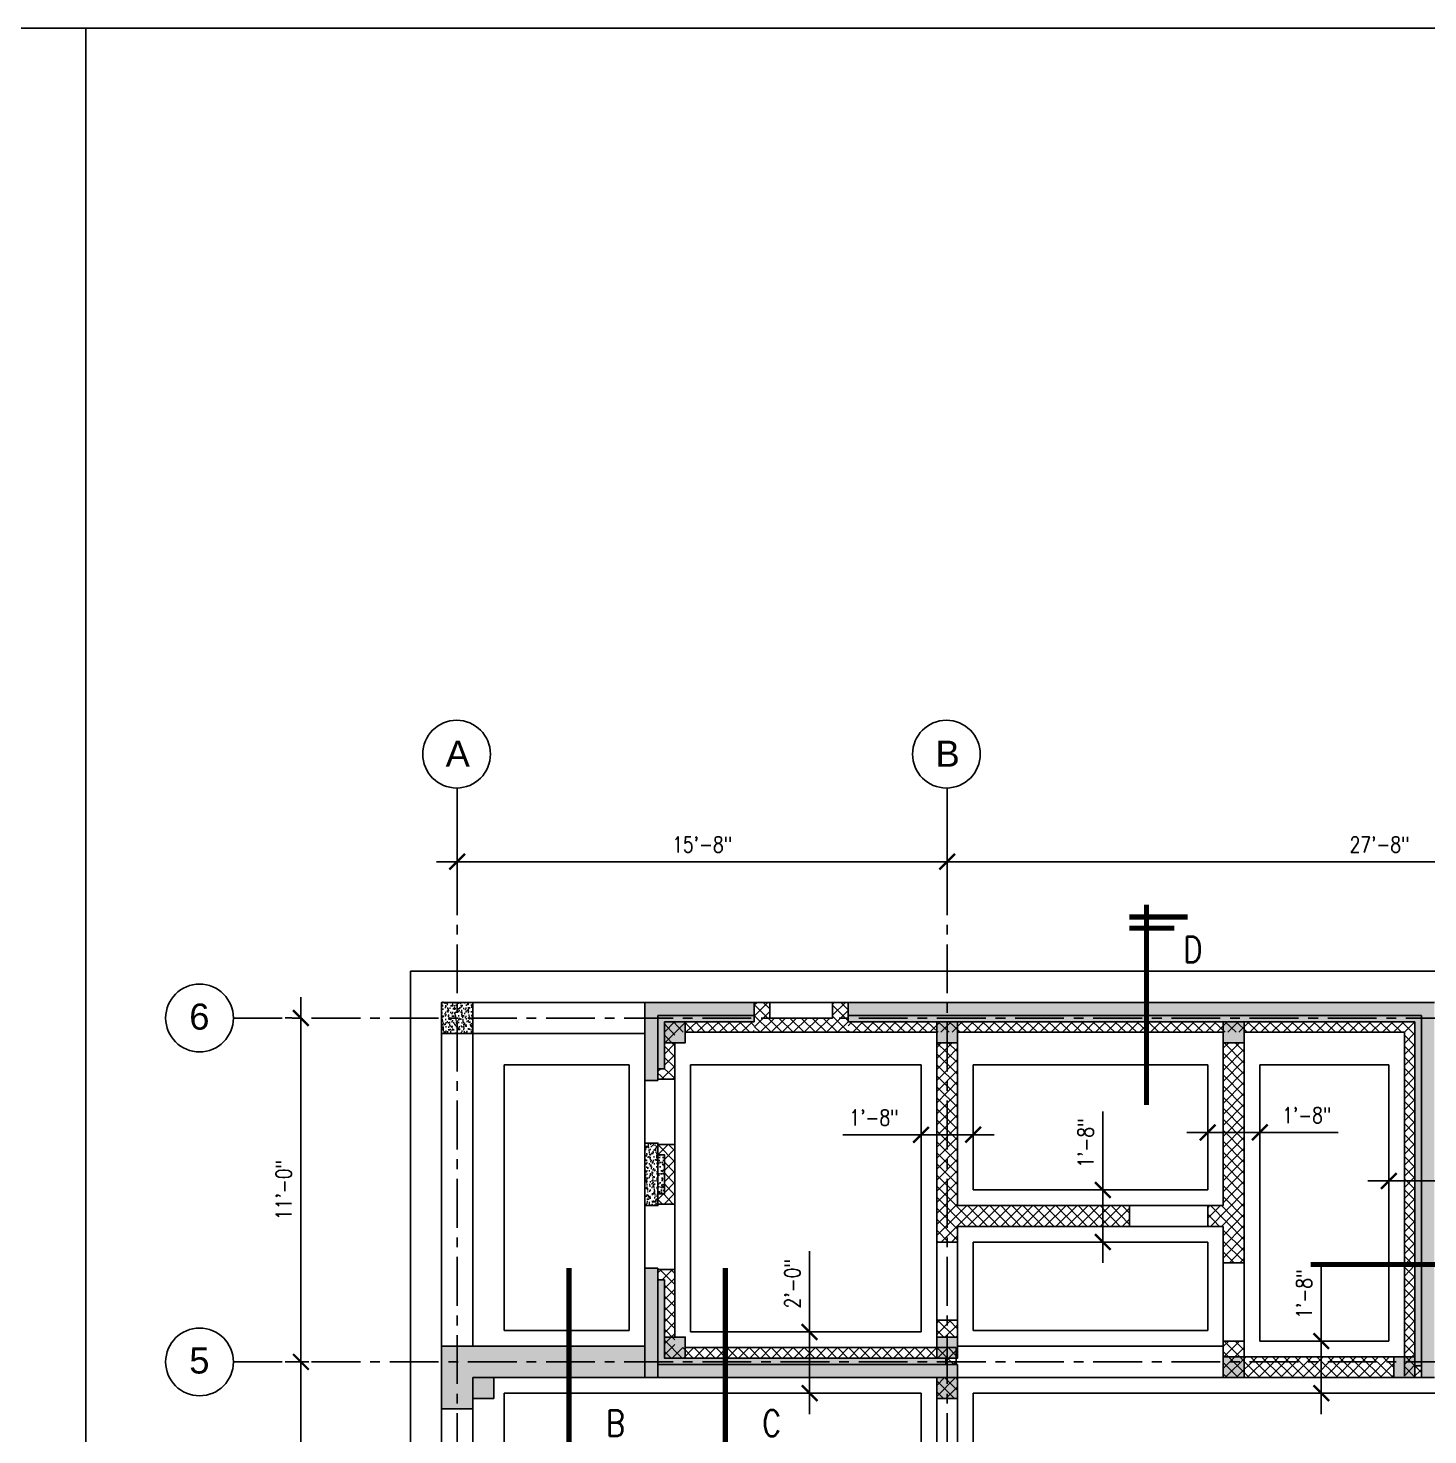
# Model space of a CAD drawing. Header units: inches. Extents: x 17147 to 26472, y -24737 to -16604.
# Drawn here: x 18596 to 19133, y -23268 to -22728 of the extents above; entities that cross this region are included whole.
import ezdxf
from ezdxf.enums import TextEntityAlignment as Align

# ---------------------------------------------------------------- set-up
doc = ezdxf.new("R2010")
doc.units = ezdxf.units.IN
doc.header["$MEASUREMENT"] = 0
doc.linetypes.add('CENTER', pattern=[2, 1.25, -0.25, 0.25, -0.25])
for name, color, linetype in [('A-HATCH RCC', 8, 'Continuous'), ('A-WALL-B', 33, 'Continuous'), ('A-WALL-RAMPED EARTH', 4, 'Continuous'), ('DIM', 2, 'Continuous'), ('DOOR', 4, 'Continuous'), ('GC', 3, 'Continuous'), ('Grid line', 1, 'CENTER'), ('GT', 4, 'Continuous'), ('P-BEAM', 3, 'Continuous'), ('SECMARK', 2, 'Continuous'), ('TEXT3', 4, 'Continuous'), ('WALL', 3, 'Continuous'), ('WALL HATCH', 252, 'Continuous')]:
    doc.layers.add(name, color=color, linetype=linetype)
doc.styles.add('dim', font='arial.ttf')
doc.styles.add('DIM 1_1 (A)', font='simplex.shx', dxfattribs={"width": 0.8})
doc.styles.add('DIM 1_8 (A)', font='simplex.shx', dxfattribs={"width": 0.8})
doc.styles.add('DIM 3_16 (A)', font='simplex.shx', dxfattribs={"width": 0.8})
doc.dimstyles.new('DIM 3_16 (A)', dxfattribs={"dimtxt": 6, "dimasz": 6, "dimexe": 6, "dimexo": 6, "dimgap": 3, "dimtad": 1, "dimdec": 0, "dimzin": 3, "dimdsep": 46, "dimlunit": 4, "dimtxsty": 'DIM 3_16 (A)', "dimblk": 'ARCHTICK', "dimcen": 6, "dimdle": 8, "dimclrd": 2, "dimclre": 2, "dimclrt": 3, "dimadec": 0, "dimazin": 2, "dimtfac": 1, "dimtdec": 0, "dimtofl": 0, "dimtmove": 0, "dimatfit": 3, "dimfxl": 0, "dimtolj": 1, "dimtzin": 0, "dimlwd": -1, "dimlwe": -1, "dimarcsym": 0})
pattern_1 = [(45, (-13220144.9903, -107067503.427), (-2.12132034356, 2.12132034356), []), (135, (-13220144.9903, -107067503.427), (-2.12132034356, -2.12132034356), [])]

# ---------------------------------------------------------------- blocks, each defined once
blk = doc.blocks.new('_ARCHTICK')
at = {"color": 0, "linetype": 'ByBlock', "const_width": 0.15}
blk.add_lwpolyline([(-0.5, -0.5), (0.5, 0.5)], dxfattribs=at)
blk = doc.blocks.new('*D102')
at = {"layer": 'DEFPOINTS', "color": 0, "transparency": 16777216}
for p in [(18760.34, -23029.36), (18948.34, -23029.55), (18948.34, -23048.04)]:
    blk.add_point(p, dxfattribs=at)
at = {"layer": 'DIM', "color": 2, "transparency": 16777216}
for p, q in [((18760.34, -23035.36), (18760.34, -23054.04)), ((18948.34, -23035.55), (18948.34, -23054.04)), ((18752.34, -23048.04), (18956.34, -23048.04))]:
    blk.add_line(p, q, dxfattribs=at)
at = {"layer": 'DIM', "color": 2, "transparency": 16777216, "xscale": 6, "yscale": 6, "zscale": 6, "rotation": 180}
blk.add_blockref('_ARCHTICK', (18760.34, -23048.04), dxfattribs=at)
at = {"layer": 'DIM', "color": 2, "transparency": 16777216, "xscale": 6, "yscale": 6, "zscale": 6}
blk.add_blockref('_ARCHTICK', (18948.34, -23048.04), dxfattribs=at)
at = {"layer": 'DIM', "color": 3, "transparency": 16777216, "insert": (18854.34, -23041.47), "char_height": 6, "attachment_point": 5, "style": 'DIM 3_16 (A)'}
blk.add_mtext('\\A1;15\'-8"', dxfattribs=at)
blk = doc.blocks.new('*D103')
at = {"layer": 'DEFPOINTS', "color": 0, "transparency": 16777216}
for p in [(18700.34, -23108.04), (18702.9, -23108.04), (18709.38, -23240.04)]:
    blk.add_point(p, dxfattribs=at)
at = {"layer": 'DIM', "color": 2, "transparency": 16777216}
for p, q in [((18700.34, -23248.04), (18700.34, -23100.04)), ((18696.9, -23108.04), (18694.34, -23108.04)), ((18703.38, -23240.04), (18694.34, -23240.04))]:
    blk.add_line(p, q, dxfattribs=at)
at = {"layer": 'DIM', "color": 2, "transparency": 16777216, "xscale": 6, "yscale": 6, "zscale": 6}
for p, rotation in [((18700.34, -23108.04), 90), ((18700.34, -23240.04), 270)]:
    blk.add_blockref('_ARCHTICK', p, dxfattribs=dict(at, rotation=rotation))
at = {"layer": 'DIM', "color": 3, "transparency": 16777216, "insert": (18693.77, -23174.04), "char_height": 6, "attachment_point": 5, "rotation": 90, "style": 'DIM 3_16 (A)'}
blk.add_mtext('\\A1;11\'-0"', dxfattribs=at)
blk = doc.blocks.new('*D104')
at = {"layer": 'DEFPOINTS', "color": 0, "transparency": 16777216}
for p in [(18700.34, -23240.04), (18702.61, -23240.04), (18709.31, -23390.04)]:
    blk.add_point(p, dxfattribs=at)
at = {"layer": 'DIM', "color": 2, "transparency": 16777216}
for p, q in [((18700.34, -23398.04), (18700.34, -23232.04)), ((18696.61, -23240.04), (18694.34, -23240.04)), ((18703.31, -23390.04), (18694.34, -23390.04))]:
    blk.add_line(p, q, dxfattribs=at)
at = {"layer": 'DIM', "color": 2, "transparency": 16777216, "xscale": 6, "yscale": 6, "zscale": 6}
for p, rotation in [((18700.34, -23240.04), 90), ((18700.34, -23390.04), 270)]:
    blk.add_blockref('_ARCHTICK', p, dxfattribs=dict(at, rotation=rotation))
at = {"layer": 'DIM', "color": 3, "transparency": 16777216, "insert": (18693.77, -23315.04), "char_height": 6, "attachment_point": 5, "rotation": 90, "style": 'DIM 3_16 (A)'}
blk.add_mtext('\\A1;12\'-6"', dxfattribs=at)
blk = doc.blocks.new('*D108')
at = {"layer": 'DEFPOINTS', "color": 0, "transparency": 16777216}
for p in [(18948.34, -23029.36), (19280.34, -23029.7), (19280.34, -23048.04)]:
    blk.add_point(p, dxfattribs=at)
at = {"layer": 'DIM', "color": 2, "transparency": 16777216}
for p, q in [((18948.34, -23035.36), (18948.34, -23054.04)), ((19280.34, -23035.7), (19280.34, -23054.04)), ((18940.34, -23048.04), (19288.34, -23048.04))]:
    blk.add_line(p, q, dxfattribs=at)
at = {"layer": 'DIM', "color": 2, "transparency": 16777216, "xscale": 6, "yscale": 6, "zscale": 6, "rotation": 180}
blk.add_blockref('_ARCHTICK', (18948.34, -23048.04), dxfattribs=at)
at = {"layer": 'DIM', "color": 2, "transparency": 16777216, "xscale": 6, "yscale": 6, "zscale": 6}
blk.add_blockref('_ARCHTICK', (19280.34, -23048.04), dxfattribs=at)
at = {"layer": 'DIM', "color": 3, "transparency": 16777216, "insert": (19114.34, -23041.47), "char_height": 6, "attachment_point": 5, "style": 'DIM 3_16 (A)'}
blk.add_mtext('\\A1;27\'-8"', dxfattribs=at)
blk = doc.blocks.new('*D122')
at = {"layer": 'DEFPOINTS', "color": 0, "transparency": 16777216}
for p in [(19141.34, -23170.58), (19117.84, -23179.04), (19141.34, -23179.04)]:
    blk.add_point(p, dxfattribs=at)
at = {"layer": 'DIM', "color": 2, "transparency": 16777216}
for p, q in [((19117.84, -23173.04), (19117.84, -23164.58)), ((19141.34, -23173.04), (19141.34, -23164.58)), ((19109.84, -23170.58), (19141.34, -23170.58)), ((19141.34, -23170.58), (19172.31, -23170.58))]:
    blk.add_line(p, q, dxfattribs=at)
at = {"layer": 'DIM', "color": 2, "transparency": 16777216, "xscale": 6, "yscale": 6, "zscale": 6, "rotation": 180}
blk.add_blockref('_ARCHTICK', (19117.84, -23170.58), dxfattribs=at)
at = {"layer": 'DIM', "color": 2, "transparency": 16777216, "xscale": 6, "yscale": 6, "zscale": 6}
blk.add_blockref('_ARCHTICK', (19141.34, -23170.58), dxfattribs=at)
at = {"layer": 'DIM', "color": 3, "transparency": 16777216, "insert": (19159.83, -23164.01), "char_height": 6, "attachment_point": 5, "style": 'DIM 3_16 (A)'}
blk.add_mtext('\\A1;2\'-0"', dxfattribs=at)
blk = doc.blocks.new('*D123')
at = {"layer": 'DEFPOINTS', "color": 0, "transparency": 16777216}
for p in [(19008.13, -23174.04), (19018.63, -23174.04), (19018.63, -23194.04)]:
    blk.add_point(p, dxfattribs=at)
at = {"layer": 'DIM', "color": 2, "transparency": 16777216}
for p, q in [((19008.13, -23174.04), (19008.13, -23143.99)), ((19012.63, -23174.04), (19002.13, -23174.04)), ((19008.13, -23202.04), (19008.13, -23174.04)), ((19012.63, -23194.04), (19002.13, -23194.04))]:
    blk.add_line(p, q, dxfattribs=at)
at = {"layer": 'DIM', "color": 2, "transparency": 16777216, "xscale": 6, "yscale": 6, "zscale": 6}
for p, rotation in [((19008.13, -23174.04), 90), ((19008.13, -23194.04), 270)]:
    blk.add_blockref('_ARCHTICK', p, dxfattribs=dict(at, rotation=rotation))
at = {"layer": 'DIM', "color": 3, "transparency": 16777216, "insert": (19001.56, -23156.02), "char_height": 6, "attachment_point": 5, "rotation": 90, "style": 'DIM 3_16 (A)'}
blk.add_mtext('\\A1;1\'-8"', dxfattribs=at)
blk = doc.blocks.new('*D124')
at = {"layer": 'DEFPOINTS', "color": 0, "transparency": 16777216}
for p in [(19068.34, -23151.95), (19048.34, -23159.66), (19068.34, -23159.66)]:
    blk.add_point(p, dxfattribs=at)
at = {"layer": 'DIM', "color": 2, "transparency": 16777216}
for p, q in [((19048.34, -23153.66), (19048.34, -23145.95)), ((19068.34, -23153.66), (19068.34, -23145.95)), ((19040.34, -23151.95), (19068.34, -23151.95)), ((19068.34, -23151.95), (19098.4, -23151.95))]:
    blk.add_line(p, q, dxfattribs=at)
at = {"layer": 'DIM', "color": 2, "transparency": 16777216, "xscale": 6, "yscale": 6, "zscale": 6, "rotation": 180}
blk.add_blockref('_ARCHTICK', (19048.34, -23151.95), dxfattribs=at)
at = {"layer": 'DIM', "color": 2, "transparency": 16777216, "xscale": 6, "yscale": 6, "zscale": 6}
blk.add_blockref('_ARCHTICK', (19068.34, -23151.95), dxfattribs=at)
at = {"layer": 'DIM', "color": 3, "transparency": 16777216, "insert": (19086.37, -23145.37), "char_height": 6, "attachment_point": 5, "style": 'DIM 3_16 (A)'}
blk.add_mtext('\\A1;1\'-8"', dxfattribs=at)
blk = doc.blocks.new('*D126')
at = {"layer": 'DEFPOINTS', "color": 0, "transparency": 16777216}
for p in [(19091.94, -23232.04), (19102.17, -23232.04), (19102.17, -23252.04)]:
    blk.add_point(p, dxfattribs=at)
at = {"layer": 'DIM', "color": 2, "transparency": 16777216}
for p, q in [((19091.94, -23232.04), (19091.94, -23201.99)), ((19096.17, -23232.04), (19085.94, -23232.04)), ((19091.94, -23260.04), (19091.94, -23232.04)), ((19096.17, -23252.04), (19085.94, -23252.04))]:
    blk.add_line(p, q, dxfattribs=at)
at = {"layer": 'DIM', "color": 2, "transparency": 16777216, "xscale": 6, "yscale": 6, "zscale": 6}
for p, rotation in [((19091.94, -23232.04), 90), ((19091.94, -23252.04), 270)]:
    blk.add_blockref('_ARCHTICK', p, dxfattribs=dict(at, rotation=rotation))
at = {"layer": 'DIM', "color": 3, "transparency": 16777216, "insert": (19085.37, -23214.02), "char_height": 6, "attachment_point": 5, "rotation": 90, "style": 'DIM 3_16 (A)'}
blk.add_mtext('\\A1;1\'-8"', dxfattribs=at)
blk = doc.blocks.new('*D127')
at = {"layer": 'DEFPOINTS', "color": 0, "transparency": 16777216}
for p in [(18895.55, -23228.54), (18914.47, -23228.54), (18914.47, -23252.04)]:
    blk.add_point(p, dxfattribs=at)
at = {"layer": 'DIM', "color": 2, "transparency": 16777216}
for p, q in [((18895.55, -23228.54), (18895.55, -23197.57)), ((18908.47, -23228.54), (18889.55, -23228.54)), ((18895.55, -23260.04), (18895.55, -23228.54)), ((18908.47, -23252.04), (18889.55, -23252.04))]:
    blk.add_line(p, q, dxfattribs=at)
at = {"layer": 'DIM', "color": 2, "transparency": 16777216, "xscale": 6, "yscale": 6, "zscale": 6}
for p, rotation in [((18895.55, -23228.54), 90), ((18895.55, -23252.04), 270)]:
    blk.add_blockref('_ARCHTICK', p, dxfattribs=dict(at, rotation=rotation))
at = {"layer": 'DIM', "color": 3, "transparency": 16777216, "insert": (18888.98, -23210.06), "char_height": 6, "attachment_point": 5, "rotation": 90, "style": 'DIM 3_16 (A)'}
blk.add_mtext('\\A1;2\'-0"', dxfattribs=at)
blk = doc.blocks.new('*D128')
at = {"layer": 'DEFPOINTS', "color": 0, "transparency": 16777216}
for p in [(18938.34, -23152.86), (18938.34, -23160.61), (18958.34, -23160.61)]:
    blk.add_point(p, dxfattribs=at)
at = {"layer": 'DIM', "color": 2, "transparency": 16777216}
for p, q in [((18938.34, -23154.61), (18938.34, -23146.86)), ((18958.34, -23154.61), (18958.34, -23146.86)), ((18938.34, -23152.86), (18908.28, -23152.86)), ((18966.34, -23152.86), (18938.34, -23152.86))]:
    blk.add_line(p, q, dxfattribs=at)
at = {"layer": 'DIM', "color": 2, "transparency": 16777216, "xscale": 6, "yscale": 6, "zscale": 6, "rotation": 180}
blk.add_blockref('_ARCHTICK', (18938.34, -23152.86), dxfattribs=at)
at = {"layer": 'DIM', "color": 2, "transparency": 16777216, "xscale": 6, "yscale": 6, "zscale": 6}
blk.add_blockref('_ARCHTICK', (18958.34, -23152.86), dxfattribs=at)
at = {"layer": 'DIM', "color": 3, "transparency": 16777216, "insert": (18920.31, -23146.29), "char_height": 6, "attachment_point": 5, "style": 'DIM 3_16 (A)'}
blk.add_mtext('\\A1;1\'-8"', dxfattribs=at)
blk = doc.blocks.new('S1')
at = {"layer": 'SECMARK', "const_width": 0.25}
for points in [[(0, 9.61), (0, 0)], [(-1.976, 9.013), (0.825, 9.013)], [(-1.336, 8.479), (0.825, 8.479)]]:
    blk.add_lwpolyline(points, dxfattribs=at)
at = {"layer": 'TEXT3', "style": 'DIM 1_1 (A)', "width": 0.8}
blk.add_attdef('A', (-2.652, 6.418), '', height=1.5, dxfattribs=at)

msp = doc.modelspace()

# ---------------------------------------------------------------- hatches: boundary and pattern name
at = {"layer": 'A-HATCH RCC'}
h = msp.add_hatch(dxfattribs=at)
h.set_pattern_fill('AR-SAND', color=256, scale=0.04, angle=90)
h.set_pattern_definition([(127.5, (-13275975.4064, -107079010.9895), (-1.957652949317, -0.06400125184), [0, -1.54432, 0, -1.7272, 0, -1.651]), (97.5, (-13275975.4064, -107079010.9895), (-2.867300402273, 1.79809313255), [0, -0.83312, 0, -1.39192, 0, -0.5334]), (57.5, (-13275975.4064, -107079012.2392), (-0.005748738714, 3.163969480966), [0, -0.508, 0, -1.8288, 0, -2.3876]), (47.5, (-13275975.4064, -107079012.2392), (-0.89171729303, 3.05422580989), [0, -0.254, 0, -1.19888, 0, -1.3716])])
h.paths.add_polyline_path([(18754.33937, -23114.04359), (18766.33937, -23114.04359), (18766.33937, -23102.04359), (18754.33937, -23102.04359)])
h = msp.add_hatch(dxfattribs=at)
h.set_pattern_fill('AR-CONC', color=256, scale=0.02, angle=90)
h.set_pattern_definition([(140, (-13275975.4064, -107078831.9895), (0.31878171078, 3.64369337992), [0.381, -4.191]), (85, (-13275975.4064, -107078831.9895), (-3.82113690478, -0.7048684285), [0.3048, -3.3528116834]), (190.4514447, (-13275975.3798, -107078831.686), (-3.50235503824, 2.93882494181), [0.323800176, -3.561804892]), (136.1842, (-13275976.4224, -107078831.9895), (0.84084655865, 5.42158081784), [0.5715, -6.2865]), (186.63555761, (-13275976.3523, -107078831.5377), (-4.94852249195, 4.74808268103), [0.4857004628, -5.3427121632]), (81.18415117, (-13275976.4224, -107078831.9895), (-4.9485224917, 4.7480826813), [0.4571993414, -5.0291946384]), (111, (-13275976.1684, -107078831.4815), (2.04530396374, 3.03228782538), [0.381, -4.191]), (56, (-13275976.1684, -107078831.4815), (-3.68375932245, 1.23604056695), [0.3048, -3.3528]), (161.451445, (-13275975.998, -107078831.2288), (-1.63845537772, 4.26832838557), [0.323800176, -3.561798752]), (127.5, (-13275975.4064, -107078831.9895), (-1.691100777463, 0.061772065012), [0, -3.31216, 0, -3.4036, 0, -3.3655]), (97.5, (-13275975.4064, -107078831.9895), (-2.003611496362, 1.336393250206), [0, -1.94056, 0, -3.23596, 0, -1.2827]), (57.5, (-13275975.4064, -107078833.1223), (0.114574879853, 2.711811903337), [0, -1.27, 0, -3.9624, 0, -5.2578]), (47.5, (-13275975.4064, -107078833.6303), (-0.508529820667, 2.96258362772), [0, -1.651, 0, -2.63144, 0, -3.7338])])
h.paths.add_polyline_path([(18910.33937, -23102.04359), (18910.33937, -23107.04359), (19130.33937, -23107.04359), (19130.33937, -23246.04359), (19135.33937, -23246.04359), (19135.33937, -23102.04359)])
h.paths.add_polyline_path([(18874.33937, -23107.04359), (18874.33937, -23102.04359), (18832.33937, -23102.04359), (18832.33937, -23132.04359), (18837.33937, -23132.04359), (18837.33937, -23107.04359)])
h = msp.add_hatch(dxfattribs=at)
h.set_pattern_fill('_USER,_O', color=256, scale=3, angle=45, double=1, pattern_type=0)
h.set_pattern_definition([(45, (20030.5653, -23113.5436), (-2.12132, 2.12132), []), (135, (20030.5653, -23113.5436), (-2.12132, -2.12132), [])])
h.paths.add_polyline_path([(18874.33937, -23113.54359), (18910.33937, -23113.54359), (18910.33937, -23102.04359), (18904.33937, -23102.04359), (18904.33937, -23108.04359), (18880.33937, -23108.04359), (18880.33937, -23102.04359), (18874.33937, -23102.04359)])
h = msp.add_hatch(dxfattribs=at)
h.set_pattern_fill('AR-CONC', color=256, scale=0.02, angle=90)
h.set_pattern_definition([(140, (-13274788.6805, -107078831.9895), (0.31878171078, 3.64369337992), [0.381, -4.191]), (85, (-13274788.6805, -107078831.9895), (-3.82113690478, -0.7048684285), [0.3048, -3.3528116834]), (190.4514447, (-13274788.654, -107078831.686), (-3.50235503824, 2.93882494181), [0.323800176, -3.561804892]), (136.1842, (-13274789.6965, -107078831.9895), (0.84084655865, 5.42158081784), [0.5715, -6.2865]), (186.63555761, (-13274789.6264, -107078831.5377), (-4.94852249195, 4.74808268103), [0.4857004628, -5.3427121632]), (81.18415117, (-13274789.6965, -107078831.9895), (-4.9485224917, 4.7480826813), [0.4571993414, -5.0291946384]), (111, (-13274789.4425, -107078831.4815), (2.04530396374, 3.03228782538), [0.381, -4.191]), (56, (-13274789.4425, -107078831.4815), (-3.68375932245, 1.23604056695), [0.3048, -3.3528]), (161.451445, (-13274789.272, -107078831.2288), (-1.63845537772, 4.26832838557), [0.323800176, -3.561798752]), (127.5, (-13274788.6805, -107078831.9895), (-1.691100777463, 0.061772065012), [0, -3.31216, 0, -3.4036, 0, -3.3655]), (97.5, (-13274788.6805, -107078831.9895), (-2.003611496362, 1.336393250206), [0, -1.94056, 0, -3.23596, 0, -1.2827]), (57.5, (-13274788.6805, -107078833.1223), (0.114574879853, 2.711811903337), [0, -1.27, 0, -3.9624, 0, -5.2578]), (47.5, (-13274788.6805, -107078833.6303), (-0.508529820667, 2.96258362772), [0, -1.651, 0, -2.63144, 0, -3.7338])])
h.paths.add_polyline_path([(18910.33937, -23107.04359), (18910.33937, -23109.54359), (19127.83937, -23109.54359), (19127.83937, -23241.54359), (19130.33937, -23241.54359), (19130.33937, -23107.04359)])
h.paths.add_polyline_path([(18874.33937, -23109.54359), (18874.33937, -23107.04359), (18837.33937, -23107.04359), (18837.33937, -23127.54359), (18839.83937, -23127.54359), (18839.83937, -23109.54359)])
h = msp.add_hatch(dxfattribs=at)
h.set_pattern_fill('_USER,_O', color=256, scale=3, angle=45, double=1, pattern_type=0)
h.set_pattern_definition(pattern_1)
h.paths.add_polyline_path([(18910.33937, -23109.54359), (18910.33937, -23113.54359), (19123.83937, -23113.54359), (19123.83937, -23246.04359), (19130.33937, -23246.04359), (19130.33937, -23241.54359), (19127.83937, -23241.54359), (19127.83937, -23109.54359)])
h.paths.add_polyline_path([(18874.33937, -23113.54359), (18874.33937, -23109.54359), (18839.83937, -23109.54359), (18839.83937, -23127.54359), (18837.33937, -23127.54359), (18837.33937, -23131.54359), (18843.83937, -23131.54359), (18843.83937, -23113.54359)])
h = msp.add_hatch(dxfattribs=at)
h.set_pattern_fill('_USER,_O', color=256, scale=3, angle=45, double=1, pattern_type=0)
h.set_pattern_definition(pattern_1)
h.paths.add_polyline_path([(18944.33937, -23224.04359), (18944.33937, -23230.54359), (18952.33937, -23230.54359), (18952.33937, -23224.04359)])
h.paths.add_polyline_path([(18944.33937, -23194.04359), (18952.33937, -23194.04359), (18952.33937, -23188.04359), (19018.33937, -23188.04359), (19018.33937, -23180.04359), (18952.33937, -23180.04359), (18952.33937, -23117.54359), (18944.33937, -23117.54359)])
h.paths.add_polyline_path([(19062.33937, -23117.54359), (19054.33937, -23117.54359), (19054.33937, -23180.04359), (19048.33937, -23180.04359), (19048.33937, -23188.04359), (19054.33937, -23188.04359), (19054.33937, -23202.04359), (19062.33937, -23202.04359)])
h.paths.add_polyline_path([(19119.83937, -23246.04359), (19119.83937, -23238.04359), (19062.33937, -23238.04359), (19062.33937, -23232.04359), (19054.33937, -23232.04359), (19054.33937, -23246.04359)])
h = msp.add_hatch(dxfattribs=at)
h.set_pattern_fill('AR-SAND', color=256, angle=270)
h.set_pattern_definition([(307.5, (7984.2767, 31857.1465), (1.92682377, 0.06299336), [0, -1.52, 0, -1.7, 0, -1.625]), (277.5, (7984.2767, 31857.1465), (2.82214607, -1.7697767), [0, -0.82, 0, -1.37, 0, -0.525]), (237.5, (7984.2767, 31858.3765), (0.005659054, -3.11414186), [0, -0.5, 0, -1.8, 0, -2.35]), (227.5, (7984.2767, 31858.3765), (0.87767556, -3.0061266), [0, -0.25, 0, -1.18, 0, -1.35])])
h.paths.add_polyline_path([(18832.33937, -23180.04359), (18837.33937, -23180.04359), (18837.33937, -23156.04359), (18832.33937, -23156.04359)])
h = msp.add_hatch(dxfattribs=at)
h.set_pattern_fill('_USER,_O', color=256, scale=3, angle=45, double=1, pattern_type=0)
h.set_pattern_definition([(45, (-13219754.4903, -107067976.427), (-2.12132034356, 2.12132034356), []), (135, (-13219754.4903, -107067976.427), (-2.12132034356, -2.12132034356), [])])
h.paths.add_polyline_path([(18843.83937, -23156.54359), (18837.33937, -23156.54359), (18837.33937, -23160.54359), (18839.83937, -23160.54359), (18839.83937, -23175.54359), (18837.33937, -23175.54359), (18837.33937, -23179.54359), (18843.83937, -23179.54359)])
h = msp.add_hatch(dxfattribs=at)
h.set_pattern_fill('AR-CONC', color=256, scale=0.5, angle=270)
h.set_pattern_definition([(320, (7984.2767, 31857.1465), (-0.31376067, -3.58630091), [0.375, -4.125]), (265, (7984.2767, 31857.1465), (3.76096067, 0.69375667), [0.3, -3.3]), (10.4514445, (7984.2506, 31856.8477), (3.44719995, -2.89254423), [0.31870096, -3.50571056]), (316.1842, (7985.2767, 31857.1465), (-0.8275964, -5.33620665), [0.5625, -6.1875]), (6.635635, (7985.208, 31856.702), (4.870593, -4.67330973), [0.4780517, -5.2585688]), (261.184164, (7985.277, 31857.1465), (4.870593, -4.6733097), [0.45, -4.95]), (291, (7985.0267, 31856.6465), (-2.01309445, -2.98453526), [0.375, -4.125]), (236, (7985.0267, 31856.6465), (3.62575023, -1.21657666), [0.3, -3.3]), (341.451445, (7984.859, 31856.3978), (1.61265576, -4.20111188), [0.31870095, -3.50571056]), (307.5, (7984.2767, 31857.1465), (1.66446927, -0.060799277), [0, -3.26, 0, -3.35, 0, -3.3125]), (277.5, (7984.2767, 31857.1465), (1.97205856, -1.31534769), [0, -1.91, 0, -3.185, 0, -1.2625]), (237.5, (7984.2767, 31858.2615), (-0.11277436, -2.66911218), [0, -1.25, 0, -3.9, 0, -5.175]), (227.5, (7984.2767, 31858.7615), (0.50052491, -2.91593085), [0, -1.625, 0, -2.59, 0, -3.675])])
h.paths.add_polyline_path([(18837.33937, -23175.54359), (18839.83937, -23175.54359), (18839.83937, -23160.54359), (18837.33937, -23160.54359)])
h = msp.add_hatch(dxfattribs=at)
h.set_pattern_fill('AR-SAND', color=256, scale=0.04, angle=90)
h.set_pattern_definition([(127.5, (-13275975.4064, -107078831.9895), (-1.957652949317, -0.06400125184), [0, -1.54432, 0, -1.7272, 0, -1.651]), (97.5, (-13275975.4064, -107078831.9895), (-2.867300402273, 1.79809313255), [0, -0.83312, 0, -1.39192, 0, -0.5334]), (57.5, (-13275975.4064, -107078833.2392), (-0.005748738714, 3.163969480966), [0, -0.508, 0, -1.8288, 0, -2.3876]), (47.5, (-13275975.4064, -107078833.2392), (-0.89171729303, 3.05422580989), [0, -0.254, 0, -1.19888, 0, -1.3716])])
h.paths.add_polyline_path([(18952.33937, -23241.04359), (18837.33937, -23241.04359), (18837.33937, -23204.04359), (18832.33937, -23204.04359), (18832.33937, -23234.04359), (18754.33937, -23234.04359), (18754.33937, -23258.04359), (18760.33937, -23258.04359), (18760.33937, -23258.04359), (18766.33937, -23258.04359), (18766.33937, -23246.04359), (18952.33937, -23246.04359), (18952.33937, -23246.04359)])
h = msp.add_hatch(dxfattribs=at)
h.set_pattern_fill('_USER,_O', color=256, scale=3, angle=45, double=1, pattern_type=0)
h.set_pattern_definition([(45, (20030.5653, -23234.5436), (-2.12132, 2.12132), []), (135, (20030.5653, -23234.5436), (-2.12132, -2.12132), [])])
h.paths.add_polyline_path([(18947.83937, -23238.54359), (18947.83937, -23241.04359), (18951.83937, -23241.04359), (18951.83937, -23234.54359), (18843.83937, -23234.54359), (18843.83937, -23204.54359), (18837.33937, -23204.54359), (18837.33937, -23208.54359), (18839.83937, -23208.54359), (18839.83937, -23238.54359)])
h = msp.add_hatch(dxfattribs=at)
h.set_pattern_fill('AR-CONC', color=256, scale=0.02, angle=270)
h.set_pattern_definition([(320, (-13275975.4064, -107078831.9895), (-0.31878171078, -3.64369337992), [0.381, -4.191]), (265, (-13275975.4064, -107078831.9895), (3.82113690478, 0.7048684285), [0.3048, -3.3528116834]), (10.4514447, (-13275975.433, -107078832.293), (3.50235503824, -2.93882494181), [0.323800176, -3.561804892]), (316.1842, (-13275974.3904, -107078831.9895), (-0.84084655865, -5.42158081784), [0.5715, -6.2865]), (6.63555761, (-13275974.4604, -107078832.4413), (4.94852249195, -4.74808268103), [0.4857004628, -5.3427121632]), (261.18415117, (-13275974.3904, -107078831.9895), (4.9485224917, -4.7480826813), [0.4571993414, -5.0291946384]), (291, (-13275974.6444, -107078832.4975), (-2.04530396374, -3.03228782538), [0.381, -4.191]), (236, (-13275974.6444, -107078832.4975), (3.68375932245, -1.23604056695), [0.3048, -3.3528]), (341.451445, (-13275974.8148, -107078832.7502), (1.63845537772, -4.26832838557), [0.323800176, -3.561798752]), (307.5, (-13275975.4064, -107078831.9895), (1.691100777463, -0.061772065012), [0, -3.31216, 0, -3.4036, 0, -3.3655]), (277.5, (-13275975.4064, -107078831.9895), (2.003611496362, -1.336393250206), [0, -1.94056, 0, -3.23596, 0, -1.2827]), (237.5, (-13275975.4064, -107078830.8567), (-0.114574879853, -2.711811903337), [0, -1.27, 0, -3.9624, 0, -5.2578]), (227.5, (-13275975.4064, -107078830.3487), (0.508529820667, -2.96258362772), [0, -1.651, 0, -2.63144, 0, -3.7338])])
h.paths.add_polyline_path([(18947.83937, -23241.04359), (18947.83937, -23238.54359), (18839.83937, -23238.54359), (18839.83937, -23208.54359), (18837.33937, -23208.54359), (18837.33937, -23241.04359)])
h = msp.add_hatch(dxfattribs=at)
h.set_pattern_fill('_USER,_O', color=256, scale=3, angle=45, double=1, pattern_type=0)
h.set_pattern_definition([(45, (20131.0653, -23386.0436), (-2.1213203, 2.1213203), []), (135, (20131.0653, -23386.0436), (-2.1213203, -2.1213203), [])])
h.paths.add_polyline_path([(18944.33937, -23306.04359), (18952.33937, -23306.04359), (18952.33937, -23293.04359), (18944.33937, -23293.04359)])
h.paths.add_polyline_path([(18944.33937, -23354.04359), (18952.33937, -23354.04359), (18952.33937, -23330.04359), (18944.33937, -23330.04359)])
h.paths.add_polyline_path([(18944.33937, -23394.04359), (18944.33937, -23402.04359), (18952.33937, -23402.04359), (18952.33937, -23378.04359), (18944.33937, -23378.04359), (18944.33937, -23386.04359), (18774.33937, -23386.04359), (18774.33937, -23394.04359)])
h.paths.add_polyline_path([(18952.33937, -23254.04359), (18952.33937, -23246.04359), (18944.33937, -23246.04359), (18944.33937, -23254.04359)])
at = {"layer": 'WALL HATCH'}
for points in [[(18847.83938, -23109.54359), (18839.83938, -23109.54359), (18839.83938, -23117.54359), (18847.83938, -23117.54359)], [(18952.33937, -23109.54359), (18944.33937, -23109.54359), (18944.33937, -23117.54359), (18952.33937, -23117.54359)], [(19062.33937, -23109.54359), (19054.33937, -23109.54359), (19054.33937, -23117.54359), (19062.33937, -23117.54359)], [(18847.83937, -23230.54359), (18839.83937, -23230.54359), (18839.83937, -23238.54359), (18847.83937, -23238.54359)], [(18952.33937, -23230.54359), (18944.33937, -23230.54359), (18944.33937, -23238.54359), (18952.33937, -23238.54359)], [(19062.33937, -23238.04359), (19054.33937, -23238.04359), (19054.33937, -23246.04359), (19062.33937, -23246.04359)], [(19127.83937, -23238.04359), (19119.83937, -23238.04359), (19119.83937, -23246.04359), (19127.83937, -23246.04359)], [(18774.33937, -23246.04359), (18766.33937, -23246.04359), (18766.33937, -23254.04359), (18774.33937, -23254.04359)], [(18952.33937, -23246.04359), (18944.33937, -23246.04359), (18944.33937, -23254.04359), (18952.33937, -23254.04359)]]:
    msp.add_hatch(color=256, dxfattribs=at).paths.add_polyline_path(points)

# ---------------------------------------------------------------- linework, layer by layer
at = {"linetype": 'ByBlock'}
for points in [[(17532.34178, -22728.11519), (18617.79681, -22728.11519), (18617.79681, -24397.5849), (17532.34178, -24397.5849)], [(18617.79681, -22728.11519), (19608.22882, -22728.11519), (19608.22882, -24583.89333), (18617.79681, -24583.89333)]]:
    msp.add_lwpolyline(points, close=True, dxfattribs=at)
at = {"layer": 'A-WALL-B'}
for p, q in [((18944.33937, -23246.04359), (18944.33937, -23254.04359)), ((18952.33937, -23246.04359), (18952.33937, -23254.04359)), ((18944.33937, -23254.04359), (18952.33937, -23254.04359))]:
    msp.add_line(p, q, dxfattribs=at)
at = {"layer": 'A-WALL-RAMPED EARTH'}
for p, q in [((18832.33937, -23102.04359), (19135.33937, -23102.04359)), ((18832.33937, -23132.04359), (18832.33937, -23102.04359)), ((18874.33937, -23107.04359), (18837.33937, -23107.04359)), ((18837.33937, -23107.04359), (18837.33937, -23132.04359)), ((19130.33937, -23107.04359), (18910.33937, -23107.04359)), ((19130.33937, -23107.04359), (19130.33937, -23246.04359)), ((18837.33937, -23132.04359), (18832.33937, -23132.04359)), ((18837.33937, -23204.04359), (18832.33937, -23204.04359)), ((18832.33937, -23204.04359), (18832.33937, -23246.04359)), ((18837.33937, -23246.04359), (18837.33937, -23204.04359)), ((18832.33937, -23234.04359), (18754.33937, -23234.04359)), ((18754.33937, -23234.04359), (18754.33937, -23258.04359)), ((18952.33937, -23241.04359), (18837.33937, -23241.04359)), ((18952.33937, -23246.04359), (18952.33937, -23241.04359)), ((18766.33937, -23258.04359), (18766.33937, -23246.04359)), ((18766.33937, -23246.04359), (18952.33937, -23246.04359)), ((19130.33937, -23246.04359), (19135.33937, -23246.04359)), ((18754.33937, -23258.04359), (18766.33937, -23258.04359))]:
    msp.add_line(p, q, dxfattribs=at)
for points in [[(18754.33937, -23114.04359), (18766.33937, -23114.04359), (18766.33937, -23102.04359), (18754.33937, -23102.04359)], [(18832.33937, -23180.04359), (18837.33937, -23180.04359), (18837.33937, -23156.04359), (18832.33937, -23156.04359)]]:
    msp.add_lwpolyline(points, close=True, dxfattribs=at)
at = {"layer": 'DOOR', "color": 6}
for points in [[(18839.83938, -23109.54359), (18847.83938, -23109.54359), (18847.83938, -23117.54359), (18839.83938, -23117.54359)], [(18944.33937, -23109.54359), (18952.33937, -23109.54359), (18952.33937, -23117.54359), (18944.33937, -23117.54359)], [(19054.33937, -23109.54359), (19062.33937, -23109.54359), (19062.33937, -23117.54359), (19054.33937, -23117.54359)], [(18839.83937, -23230.54359), (18847.83937, -23230.54359), (18847.83937, -23238.54359), (18839.83937, -23238.54359)], [(18944.33937, -23230.54359), (18952.33937, -23230.54359), (18952.33937, -23238.54359), (18944.33937, -23238.54359)], [(19054.33937, -23238.04359), (19062.33937, -23238.04359), (19062.33937, -23246.04359), (19054.33937, -23246.04359)], [(19119.83937, -23238.04359), (19127.83937, -23238.04359), (19127.83937, -23246.04359), (19119.83937, -23246.04359)], [(18766.33937, -23246.04359), (18774.33937, -23246.04359), (18774.33937, -23254.04359), (18766.33937, -23254.04359)], [(18944.33937, -23246.04359), (18952.33937, -23246.04359), (18952.33937, -23254.04359), (18944.33937, -23254.04359)]]:
    msp.add_lwpolyline(points, close=True, dxfattribs=at)
at = {"layer": 'GC'}
for centre in [(18760.07939, -23006.77218), (18948.07939, -23006.77218), (18661.43286, -23108.04359), (18661.43286, -23240.04359)]:
    msp.add_circle(centre, 13, dxfattribs=at)
at = {"layer": 'Grid line', "ltscale": 15}
for p, q in [((18760.33937, -23019.76958), (18760.33937, -23870.04359)), ((18948.33937, -23019.76958), (18948.33937, -23870.04359)), ((18674.43286, -23108.04359), (19522.33937, -23108.04359)), ((18674.43286, -23240.04359), (19522.33937, -23240.04359))]:
    msp.add_line(p, q, dxfattribs=at)
at = {"layer": 'P-BEAM', "color": 2}
for p, q in [((18832.33937, -23102.04359), (18766.33937, -23102.04359)), ((18754.33937, -23234.04359), (18754.33937, -23114.04359)), ((18766.33937, -23234.04359), (18766.33937, -23114.04359)), ((18832.33937, -23114.04359), (18766.33937, -23114.04359)), ((18832.33937, -23132.04359), (18832.33937, -23156.04359)), ((18843.83937, -23156.54359), (18843.83937, -23131.54359)), ((18832.33937, -23180.04359), (18832.33937, -23204.04359)), ((18843.83937, -23204.54359), (18843.83937, -23179.54359)), ((19048.33937, -23180.04359), (19018.33937, -23180.04359)), ((19018.33937, -23188.04359), (19048.33937, -23188.04359)), ((18944.33937, -23224.04359), (18944.33937, -23194.04359)), ((18952.33937, -23194.04359), (18952.33937, -23224.04359)), ((19054.33937, -23202.04359), (19054.33937, -23232.04359)), ((19062.33937, -23232.04359), (19062.33937, -23202.04359)), ((19054.33937, -23234.04359), (18952.33937, -23234.04359)), ((19054.33937, -23246.04359), (18952.33937, -23246.04359)), ((18944.33937, -23254.04359), (18944.33937, -23293.04359)), ((18952.33937, -23293.04359), (18952.33937, -23254.04359)), ((18754.33937, -23258.04359), (18754.33937, -23282.04359)), ((18766.33937, -23282.04359), (18766.33937, -23258.04359))]:
    msp.add_line(p, q, dxfattribs=at)
at = {"layer": 'WALL'}
for p, q in [((19486.33937, -23090.04359), (18742.33937, -23090.04359)), ((18742.33937, -23090.04359), (18742.33937, -23834.04359)), ((18874.33937, -23102.04359), (18874.33937, -23109.54359)), ((18910.33937, -23102.04359), (18910.33937, -23109.54359)), ((18847.83938, -23109.54359), (18874.33937, -23109.54359)), ((18847.83938, -23113.54359), (18944.33937, -23113.54359)), ((18910.33937, -23109.54359), (19127.83937, -23109.54359)), ((18952.33937, -23113.54359), (19054.33937, -23113.54359)), ((19062.33937, -23113.54359), (19123.83937, -23113.54359)), ((19123.83937, -23245.54359), (19123.83937, -23113.54359)), ((19127.83937, -23241.54359), (19127.83937, -23109.54359)), ((18839.83937, -23127.54359), (18839.83938, -23117.54359)), ((18843.83937, -23131.54359), (18843.83938, -23117.54359)), ((18944.33937, -23117.54359), (18944.33937, -23194.04359)), ((18952.33937, -23117.54359), (18952.33937, -23180.04359)), ((19054.33937, -23117.54359), (19054.33937, -23180.04359)), ((19062.33937, -23117.54359), (19062.33937, -23202.04359)), ((18826.33937, -23126.04359), (18778.33937, -23126.04359)), ((18778.33937, -23228.04359), (18778.33937, -23126.04359)), ((18826.33937, -23126.04359), (18826.33937, -23228.04359)), ((18837.33937, -23127.54359), (18839.83937, -23127.54359)), ((18938.33937, -23126.04359), (18849.83937, -23126.04359)), ((18849.83937, -23228.54359), (18849.83937, -23126.04359)), ((18938.33937, -23228.54359), (18938.33937, -23126.04359)), ((19048.33937, -23126.04359), (18958.33937, -23126.04359)), ((18958.33937, -23126.04359), (18958.33937, -23174.04359)), ((19048.33937, -23126.04359), (19048.33937, -23174.04359)), ((19117.83937, -23126.04359), (19068.33937, -23126.04359)), ((19068.33937, -23232.04359), (19068.33937, -23126.04359)), ((19117.83937, -23232.04359), (19117.83937, -23126.04359)), ((18837.33937, -23131.54359), (18843.83937, -23131.54359)), ((19048.33937, -23174.04359), (18958.33937, -23174.04359)), ((18952.33937, -23180.04359), (19018.33937, -23180.04359)), ((19018.33937, -23180.04359), (19018.33937, -23188.04359)), ((19048.33937, -23180.04359), (19048.33937, -23188.04359)), ((19048.33937, -23180.04359), (19054.33937, -23180.04359)), ((18952.33937, -23188.04359), (18952.33937, -23194.04359)), ((18952.33937, -23188.04359), (19018.33937, -23188.04359)), ((19048.33937, -23188.04359), (19054.33937, -23188.04359)), ((19054.33937, -23188.04359), (19054.33937, -23202.04359)), ((18944.33937, -23194.04359), (18952.33937, -23194.04359)), ((18958.33937, -23194.04359), (18958.33937, -23228.04359)), ((18958.33937, -23194.04359), (19048.33937, -23194.04359)), ((19048.33937, -23194.04359), (19048.33937, -23228.04359)), ((18837.33937, -23204.54359), (18843.83937, -23204.54359)), ((18843.83937, -23204.54359), (18843.83937, -23230.54359)), ((19062.33937, -23202.04359), (19054.33937, -23202.04359)), ((18944.33937, -23224.04359), (18944.33937, -23230.54359)), ((18944.33937, -23224.04359), (18952.33937, -23224.04359)), ((18952.33937, -23224.04359), (18952.33937, -23230.54359)), ((18826.33937, -23228.04359), (18778.33937, -23228.04359)), ((18849.83937, -23228.54359), (18938.33937, -23228.54359)), ((19048.33937, -23228.04359), (18958.33937, -23228.04359)), ((19054.33937, -23232.04359), (19054.33937, -23238.04359)), ((19062.33937, -23232.04359), (19054.33937, -23232.04359)), ((19062.33937, -23232.04359), (19062.33937, -23238.04359)), ((19117.83937, -23232.04359), (19068.33937, -23232.04359)), ((18847.83937, -23234.54359), (18951.83937, -23234.54359)), ((18951.83937, -23234.54359), (18951.83937, -23241.04359)), ((19119.83937, -23238.04359), (19062.33937, -23238.04359)), ((19130.33937, -23241.54359), (19127.83937, -23241.54359)), ((19119.83937, -23246.04359), (19062.33937, -23246.04359)), ((19130.33937, -23246.04359), (19127.83937, -23246.04359)), ((18778.33937, -23252.04359), (18938.33937, -23252.04359)), ((18778.33937, -23380.04359), (18778.33937, -23252.04359)), ((18938.33937, -23252.04359), (18938.33937, -23380.04359)), ((18958.33937, -23672.04359), (18958.33937, -23252.04359)), ((19270.33937, -23252.04359), (18958.33937, -23252.04359))]:
    msp.add_line(p, q, dxfattribs=at)
for points in [[(18880.33937, -23102.04359), (18880.33937, -23108.04359), (18904.33937, -23108.04359), (18904.33937, -23102.04359)], [(18837.33937, -23156.54359), (18843.83937, -23156.54359), (18843.83937, -23179.54359), (18837.33937, -23179.54359)], [(18837.33937, -23160.54359), (18839.83937, -23160.54359), (18839.83937, -23175.54359), (18837.33937, -23175.54359)], [(18837.33937, -23208.54359), (18839.83937, -23208.54359), (18839.83937, -23238.54359), (18947.83937, -23238.54359), (18947.83937, -23241.04359)]]:
    msp.add_lwpolyline(points, dxfattribs=at)

# ---------------------------------------------------------------- block references
ref = msp.add_blockref('S1', (19024.87817, -23141.37924), dxfattribs=dict(xscale=-8, yscale=8, zscale=8))
ref.add_attrib('A', 'D', (19038.97515, -23086.76666), dxfattribs={"layer": 'TEXT3', "height": 10, "style": 'DIM 1_8 (A)', "width": 0.8125})
ref = msp.add_blockref('S1', (19087.82635, -23202.66238), dxfattribs=dict(xscale=8, yscale=8, zscale=8, rotation=270))
ref.add_attrib('A', 'C', (19149.36292, -23188.56539), dxfattribs={"layer": 'TEXT3', "height": 10, "style": 'DIM 1_8 (A)', "width": 0.8125})
ref = msp.add_blockref('S1', (18803.23017, -23203.96309), dxfattribs=dict(xscale=8, yscale=8, zscale=8, rotation=180))
ref.add_attrib('A', 'B', (18817.32715, -23268.57567), dxfattribs={"layer": 'TEXT3', "height": 10, "style": 'DIM 1_8 (A)', "width": 0.8125})
ref = msp.add_blockref('S1', (18863.21788, -23203.96309), dxfattribs=dict(xscale=8, yscale=8, zscale=8, rotation=180))
ref.add_attrib('A', 'C', (18877.31487, -23268.57567), dxfattribs={"layer": 'TEXT3', "height": 10, "style": 'DIM 1_8 (A)', "width": 0.8125})

# ---------------------------------------------------------------- texts
at = {"layer": 'GT', "color": 4, "style": 'dim'}
for s, p in [('A', (18760.53002, -23006.60466)), ('B', (18948.53002, -23006.60466)), ('6', (18661.37129, -23107.50098)), ('5', (18661.37129, -23239.50098))]:
    msp.add_text(s, height=10, dxfattribs=at).set_placement(p, align=Align.MIDDLE_CENTER)

# ---------------------------------------------------------------- dimensions: what is measured, and where the dimension line sits
at = {"layer": 'DIM'}
for base, p1, p2, angle, picture, middle in [((18948.33937, -23048.04359), (18760.33937, -23029.3648), (18948.33937, -23029.55229), 180, '*D102', (18854.33937, -23041.47217)), ((19280.33937, -23048.04359), (18948.33937, -23029.3648), (19280.33937, -23029.6959), 180, '*D108', (19114.33937, -23041.47217)), ((18700.33937, -23108.04359), (18709.38124, -23240.04359), (18702.90029, -23108.04359), 90, '*D103', (18693.76795, -23174.04359)), ((19008.13466, -23174.04359), (19018.62546, -23194.04359), (19018.62546, -23174.04359), 90, '*D123', (19001.56323, -23156.01502)), ((18895.5491859, -23228.5435941), (18914.471542, -23252.0435942), (18914.471542, -23228.5435941), 90, '*D127', (18888.9777573, -23210.0578798)), ((19091.93685, -23232.04359), (19102.17353, -23252.04359), (19102.17353, -23232.04359), 90, '*D126', (19085.36542, -23214.01502)), ((18700.33937, -23240.04359), (18709.30518, -23390.04359), (18702.61197, -23240.04359), 90, '*D104', (18693.76795, -23315.04359))]:
    dim = msp.add_linear_dim(base=base, p1=p1, p2=p2, angle=angle, dimstyle='DIM 3_16 (A)', dxfattribs=at)
    dim.commit()
    dim.dimension.update_dxf_attribs({"geometry": picture, "text_midpoint": middle})
for base, p1, p2, picture, middle in [((18938.33937, -23152.85963), (18958.33937, -23160.61123), (18938.33937, -23160.61123), '*D128', (18920.3108, -23146.2882)), ((19068.33937, -23151.94629), (19048.33937, -23159.65666), (19068.33937, -23159.65666), '*D124', (19086.36795, -23145.37486)), ((19141.3393749372, -23170.5775360406), (19117.8393749297, -23179.0435941011), (19141.3393749372, -23179.0435941011), '*D122', (19159.8250892229, -23164.0061074692))]:
    dim = msp.add_linear_dim(base=base, p1=p1, p2=p2, dimstyle='DIM 3_16 (A)', dxfattribs=at)
    dim.commit()
    dim.dimension.update_dxf_attribs({"geometry": picture, "text_midpoint": middle})

doc.saveas('drawing.dxf')
